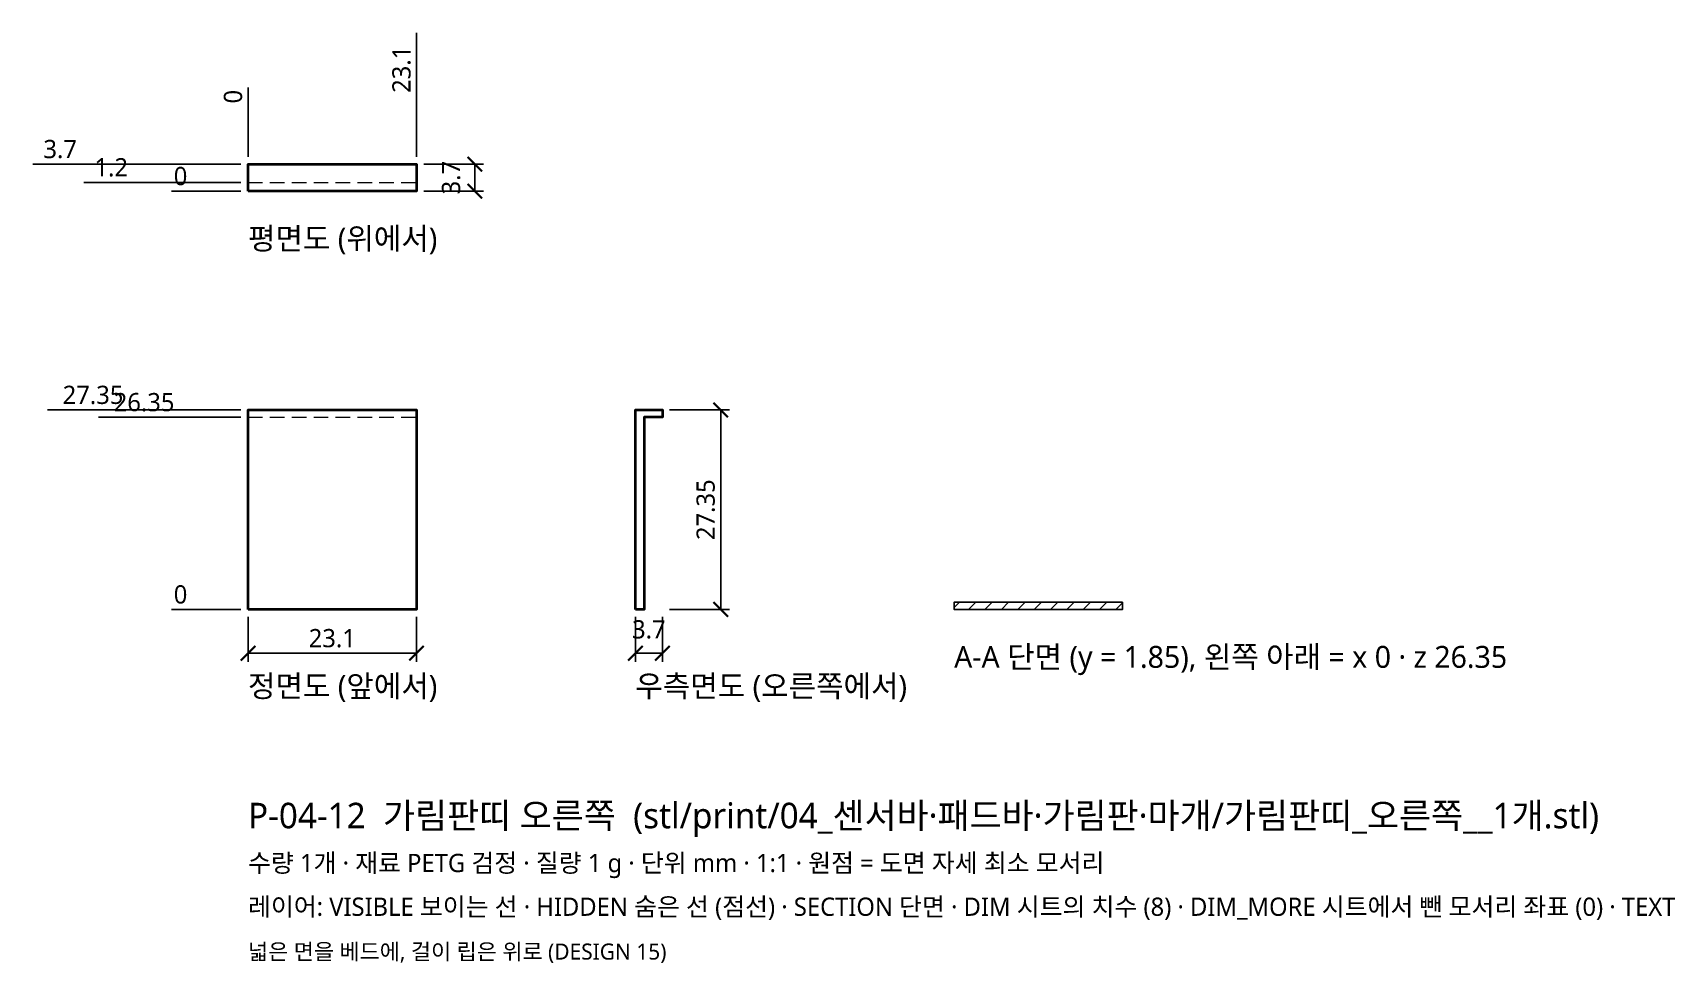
# Model space of a CAD drawing. Header units: millimetres. Extents: x -29 to 196, y -48 to 79.
import ezdxf

# ---------------------------------------------------------------- set-up
doc = ezdxf.new("R2010")
doc.units = ezdxf.units.MM
doc.linetypes.add('HIDDEN', pattern=[3, 2, -1])
for name, color, linetype, lineweight in [('DIM', 4, 'CONTINUOUS', 13), ('HIDDEN', 8, 'HIDDEN', 18), ('SECTION', 5, 'CONTINUOUS', 25), ('TEXT', 7, 'CONTINUOUS', 18), ('VISIBLE', 7, 'CONTINUOUS', 35)]:
    doc.layers.add(name, color=color, linetype=linetype, lineweight=lineweight)
doc.styles.add('KR', font='malgun.ttf')
doc.dimstyles.new('TOCCATA', dxfattribs={"dimtxt": 2.5, "dimasz": 2, "dimexe": 1.2, "dimexo": 1, "dimgap": 0.8, "dimtad": 1, "dimdsep": 46, "dimtxsty": 'KR', "dimblk": 'ARCHTICK', "dimcen": 2.5, "dimazin": 3, "dimtfac": 0.5, "dimtmove": 2, "dimatfit": 3})

# ---------------------------------------------------------------- blocks, each defined once
blk = doc.blocks.new('_ARCHTICK')
at = {"color": 0, "linetype": 'BYBLOCK', "const_width": 0.15}
blk.add_lwpolyline([(-0.5, -0.5), (0.5, 0.5)], dxfattribs=at)

msp = doc.modelspace()

# ---------------------------------------------------------------- hatches: boundary and pattern name
at = {"layer": 'SECTION'}
h = msp.add_hatch(dxfattribs=at)
h.set_pattern_fill('ANSI31', scale=0.5)
h.paths.add_polyline_path([(119.9, 1), (96.8, 1), (96.8, 0), (119.9, 0)])

# ---------------------------------------------------------------- linework, layer by layer
at = {"layer": 'HIDDEN'}
for points in [[(0, 58.55), (23.1, 58.55)], [(0, 26.35), (23.1, 26.35)]]:
    msp.add_lwpolyline(points, dxfattribs=at)
at = {"layer": 'SECTION'}
msp.add_lwpolyline([(119.9, 1), (96.8, 1), (96.8, 0), (119.9, 0)], close=True, dxfattribs=at)
at = {"layer": 'VISIBLE'}
for points in [[(0, 57.35), (0, 61.05), (23.1, 61.05), (23.1, 57.35), (0, 57.35)], [(0, 0), (0, 27.35), (23.1, 27.35), (23.1, 0), (0, 0)], [(53.1, 0), (53.1, 27.35), (56.8, 27.35), (56.8, 26.35), (54.3, 26.35), (54.3, 0), (53.1, 0)]]:
    msp.add_lwpolyline(points, dxfattribs=at)

# ---------------------------------------------------------------- texts
at = {"layer": 'TEXT', "style": 'KR'}
for s, height, p in [('평면도 (위에서)', 3, (0, 49.35)), ('A-A 단면 (y = 1.85), 왼쪽 아래 = x 0 · z 26.35', 3, (96.8, -8)), ('정면도 (앞에서)', 3, (0, -12)), ('우측면도 (오른쪽에서)', 3, (53.1, -12)), ('P-04-12  가림판띠 오른쪽  (stl/print/04_센서바·패드바·가림판·마개/가림판띠_오른쪽__1개.stl)', 3.5, (0, -30)), ('수량 1개 · 재료 PETG 검정 · 질량 1 g · 단위 mm · 1:1 · 원점 = 도면 자세 최소 모서리', 2.5, (0, -36)), ('레이어: VISIBLE 보이는 선 · HIDDEN 숨은 선 (점선) · SECTION 단면 · DIM 시트의 치수 (8) · DIM_MORE 시트에서 뺀 모서리 좌표 (0) · TEXT', 2.5, (0, -42)), ('넓은 면을 베드에, 걸이 립은 위로 (DESIGN 15)', 2.2, (0, -48))]:
    msp.add_text(s, height=height, dxfattribs=at).set_placement(p)

# ---------------------------------------------------------------- dimensions: what is measured, and where the dimension line sits
at = {"layer": 'DIM'}
for feature_location, offset, dtype, origin in [((23.1, 61.05), (0, 8), 1, (0, 57.35)), ((0, 61.050000429), (0, 8), 1, (0, 57.350000381)), ((0, 61.05), (-22, 0), 0, (0, 57.35)), ((0, 58.55), (-15, 0), 0, (0, 57.35)), ((0, 57.350000381), (-8, 0), 0, (0, 57.350000381)), ((0, 27.35), (-15, 0), 0, (0, 0)), ((0, 26.35), (-8, 0), 0, (0, 0)), ((0, 0), (-8, 0), 0, (0, 0))]:
    msp.add_ordinate_dim(feature_location=feature_location, offset=offset, dtype=dtype, origin=origin, dimstyle='TOCCATA', dxfattribs=at).render()
for base, p1, p2 in [((31.1, 57.35), (23.1, 57.35), (23.1, 61.05)), ((64.8, 0), (56.8, 0), (56.8, 27.35))]:
    msp.add_linear_dim(base=base, p1=p1, p2=p2, angle=90, dimstyle='TOCCATA', dxfattribs=at).render()
for base, p1, p2 in [((0, -6), (0, 0), (23.1, 0)), ((53.1, -6), (53.1, 0), (56.8, 0))]:
    msp.add_linear_dim(base=base, p1=p1, p2=p2, dimstyle='TOCCATA', dxfattribs=at).render()

doc.saveas('drawing.dxf')
